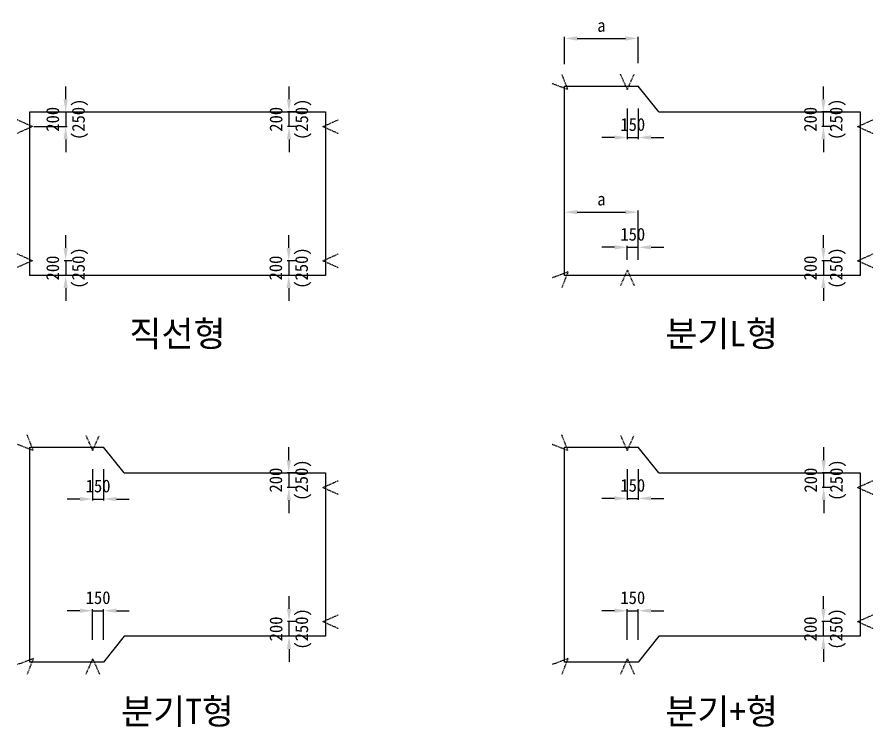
# Model space of a CAD drawing. Header units: millimetres. Extents: x -354 to 24098, y -15246 to 222.
# Drawn here: x 12389 to 24098, y -15246 to -5535 of the extents above; entities that cross this region are included whole.
import ezdxf
from ezdxf.enums import TextEntityAlignment as Align

# ---------------------------------------------------------------- set-up
doc = ezdxf.new("R2010")
doc.units = ezdxf.units.MM
doc.header["$LTSCALE"] = 100
doc.linetypes.add('HIDDEN2', pattern=[0.1875, 0.125, -0.0625])
for name, color, linetype in [('TN-DIMS', 1, 'Continuous'), ('TN-STEL', 4, 'Continuous'), ('TN-TEX1', 6, 'Continuous')]:
    doc.layers.add(name, color=color, linetype=linetype)
doc.styles.add('D', font='GulimChe.ttf')
doc.dimstyles.new('D', dxfattribs={"dimtxt": 2.5, "dimasz": 2.5, "dimexe": 1.25, "dimexo": 2, "dimgap": 1, "dimtad": 1, "dimdec": 0, "dimtxsty": 'D', "dimcen": 2.5, "dimclrd": 1, "dimclre": 1, "dimclrt": 7, "dimadec": 0, "dimazin": 0, "dimtfac": 1, "dimtdec": 0, "dimtmove": 0, "dimatfit": 3, "dimfxl": 0, "dimarcsym": 0})

# ---------------------------------------------------------------- blocks, each defined once
blk = doc.blocks.new('*D51')
at = {"layer": 'DEFPOINTS', "color": 0}
for p in [(12562, -6833), (12597, -7033), (13053, -7033)]:
    blk.add_point(p, dxfattribs=at)
at = {"layer": 'TN-DIMS', "color": 1, "lineweight": -2}
for p, q in [((13053, -6658), (13053, -6483)), ((12583, -6833), (13074, -6833)), ((13053, -6833), (13053, -7033)), ((12618, -7033), (13074, -7033)), ((13053, -7208), (13053, -7383))]:
    blk.add_line(p, q, dxfattribs=at)
at = {"layer": 'TN-DIMS', "color": 1}
for points in [[(13024, -6658), (13082, -6658), (13053, -6833)], [(13024, -7208), (13082, -7208), (13053, -7033)]]:
    blk.add_solid(points, dxfattribs=at)
at = {"layer": 'TN-DIMS', "color": 3, "char_height": 175, "attachment_point": 5, "rotation": 90, "style": 'D'}
for s, insert in [('200', (12876, -6933)), ('(250)', (13250, -6933))]:
    blk.add_mtext(s, dxfattribs=dict(at, insert=insert))
blk = doc.blocks.new('*D58')
at = {"layer": 'DEFPOINTS', "color": 0}
for p in [(13159, -8868), (13053, -9068), (13159, -9068)]:
    blk.add_point(p, dxfattribs=at)
at = {"layer": 'TN-DIMS', "color": 1, "lineweight": -2}
for p, q in [((13053, -8693), (13053, -8518)), ((13138, -8868), (13032, -8868)), ((13053, -8868), (13053, -9068)), ((13138, -9068), (13032, -9068)), ((13053, -9243), (13053, -9418))]:
    blk.add_line(p, q, dxfattribs=at)
at = {"layer": 'TN-DIMS', "color": 1}
for points in [[(13024, -8693), (13082, -8693), (13053, -8868)], [(13024, -9243), (13082, -9243), (13053, -9068)]]:
    blk.add_solid(points, dxfattribs=at)
at = {"layer": 'TN-DIMS', "color": 3, "char_height": 175, "attachment_point": 5, "rotation": 90, "style": 'D'}
for s, insert in [('(250)', (13250, -8968)), ('200', (12876, -8968))]:
    blk.add_mtext(s, dxfattribs=dict(at, insert=insert))
blk = doc.blocks.new('*D59')
at = {"layer": 'DEFPOINTS', "color": 0}
for p in [(16243, -8868), (16105, -9068), (16243, -9068)]:
    blk.add_point(p, dxfattribs=at)
at = {"layer": 'TN-DIMS', "color": 1, "lineweight": -2}
for p, q in [((16105, -8693), (16105, -8518)), ((16222, -8868), (16084, -8868)), ((16105, -8868), (16105, -9068)), ((16222, -9068), (16084, -9068)), ((16105, -9243), (16105, -9418))]:
    blk.add_line(p, q, dxfattribs=at)
at = {"layer": 'TN-DIMS', "color": 1}
for points in [[(16076, -8693), (16134, -8693), (16105, -8868)], [(16076, -9243), (16134, -9243), (16105, -9068)]]:
    blk.add_solid(points, dxfattribs=at)
at = {"layer": 'TN-DIMS', "color": 3, "char_height": 175, "attachment_point": 5, "rotation": 90, "style": 'D'}
for s, insert in [('(250)', (16303, -8968)), ('200', (15928, -8968))]:
    blk.add_mtext(s, dxfattribs=dict(at, insert=insert))
blk = doc.blocks.new('*D60')
at = {"layer": 'DEFPOINTS', "color": 0}
for p in [(16109, -6833), (16243, -6833), (16243, -7033)]:
    blk.add_point(p, dxfattribs=at)
at = {"layer": 'TN-DIMS', "color": 1, "lineweight": -2}
for p, q in [((16109, -6658), (16109, -6483)), ((16222, -6833), (16088, -6833)), ((16109, -7033), (16109, -6833)), ((16222, -7033), (16088, -7033)), ((16109, -7208), (16109, -7383))]:
    blk.add_line(p, q, dxfattribs=at)
at = {"layer": 'TN-DIMS', "color": 1}
for points in [[(16080, -6658), (16138, -6658), (16109, -6833)], [(16080, -7208), (16138, -7208), (16109, -7033)]]:
    blk.add_solid(points, dxfattribs=at)
at = {"layer": 'TN-DIMS', "color": 3, "char_height": 175, "attachment_point": 5, "rotation": 90, "style": 'D'}
for s, insert in [('200', (15932, -6933)), ('(250)', (16306, -6933))]:
    blk.add_mtext(s, dxfattribs=dict(at, insert=insert))
blk = doc.blocks.new('*D61')
at = {"layer": 'DEFPOINTS', "color": 0}
for p in [(13422, -11700), (13572, -11700), (13572, -12129)]:
    blk.add_point(p, dxfattribs=at)
at = {"layer": 'TN-DIMS', "color": 1, "lineweight": -2}
for p, q in [((13422, -11721), (13422, -12150)), ((13572, -11721), (13572, -12150)), ((13247, -12129), (13072, -12129)), ((13422, -12129), (13572, -12129)), ((13747, -12129), (13922, -12129))]:
    blk.add_line(p, q, dxfattribs=at)
at = {"layer": 'TN-DIMS', "color": 1}
for points in [[(13247, -12099), (13247, -12158), (13422, -12129)], [(13747, -12099), (13747, -12158), (13572, -12129)]]:
    blk.add_solid(points, dxfattribs=at)
at = {"layer": 'TN-DIMS', "color": 3, "insert": (13497, -11951), "char_height": 175, "attachment_point": 5, "style": 'D'}
blk.add_mtext('150', dxfattribs=at)
blk = doc.blocks.new('*D62')
at = {"layer": 'DEFPOINTS', "color": 0}
for p in [(13572, -13657), (13422, -14076), (13572, -14076)]:
    blk.add_point(p, dxfattribs=at)
at = {"layer": 'TN-DIMS', "color": 1, "lineweight": -2}
for p, q in [((13247, -13657), (13072, -13657)), ((13422, -14055), (13422, -13636)), ((13422, -13657), (13572, -13657)), ((13572, -14055), (13572, -13636)), ((13747, -13657), (13922, -13657))]:
    blk.add_line(p, q, dxfattribs=at)
at = {"layer": 'TN-DIMS', "color": 1}
for points in [[(13247, -13627), (13247, -13686), (13422, -13657)], [(13747, -13627), (13747, -13686), (13572, -13657)]]:
    blk.add_solid(points, dxfattribs=at)
at = {"layer": 'TN-DIMS', "color": 3, "insert": (13497, -13479), "char_height": 175, "attachment_point": 5, "style": 'D'}
blk.add_mtext('150', dxfattribs=at)
blk = doc.blocks.new('*D63')
at = {"layer": 'DEFPOINTS', "color": 0}
for p in [(16109, -13806), (16243, -13806), (16244, -14006)]:
    blk.add_point(p, dxfattribs=at)
at = {"layer": 'TN-DIMS', "color": 1, "lineweight": -2}
for p, q in [((16109, -13631), (16109, -13456)), ((16222, -13806), (16088, -13806)), ((16109, -14006), (16109, -13806)), ((16223, -14006), (16088, -14006)), ((16109, -14181), (16109, -14356))]:
    blk.add_line(p, q, dxfattribs=at)
at = {"layer": 'TN-DIMS', "color": 1}
for points in [[(16080, -13631), (16138, -13631), (16109, -13806)], [(16080, -14181), (16138, -14181), (16109, -14006)]]:
    blk.add_solid(points, dxfattribs=at)
at = {"layer": 'TN-DIMS', "color": 3, "char_height": 175, "attachment_point": 5, "rotation": 90, "style": 'D'}
for s, insert in [('(250)', (16306, -13906)), ('200', (15932, -13906))]:
    blk.add_mtext(s, dxfattribs=dict(at, insert=insert))
blk = doc.blocks.new('*D64')
at = {"layer": 'DEFPOINTS', "color": 0}
for p in [(16244, -11770), (16106, -11970), (16244, -11970)]:
    blk.add_point(p, dxfattribs=at)
at = {"layer": 'TN-DIMS', "color": 1, "lineweight": -2}
for p, q in [((16106, -11595), (16106, -11420)), ((16223, -11770), (16085, -11770)), ((16106, -11770), (16106, -11970)), ((16223, -11970), (16085, -11970)), ((16106, -12145), (16106, -12320))]:
    blk.add_line(p, q, dxfattribs=at)
at = {"layer": 'TN-DIMS', "color": 1}
for points in [[(16077, -11595), (16135, -11595), (16106, -11770)], [(16077, -12145), (16135, -12145), (16106, -11970)]]:
    blk.add_solid(points, dxfattribs=at)
at = {"layer": 'TN-DIMS', "color": 3, "char_height": 175, "attachment_point": 5, "rotation": 90, "style": 'D'}
for s, insert in [('(250)', (16303, -11870)), ('200', (15929, -11870))]:
    blk.add_mtext(s, dxfattribs=dict(at, insert=insert))
blk = doc.blocks.new('*D65')
at = {"layer": 'DEFPOINTS', "color": 0}
for p in [(20888, -5827), (19878, -6198), (20888, -6187)]:
    blk.add_point(p, dxfattribs=at)
at = {"layer": 'TN-DIMS', "color": 1, "lineweight": -2}
for p, q in [((19878, -6177), (19878, -5806)), ((20053, -5827), (20713, -5827)), ((20888, -6166), (20888, -5806))]:
    blk.add_line(p, q, dxfattribs=at)
at = {"layer": 'TN-DIMS', "color": 1}
for points in [[(20053, -5797), (20053, -5856), (19878, -5827)], [(20713, -5797), (20713, -5856), (20888, -5827)]]:
    blk.add_solid(points, dxfattribs=at)
at = {"layer": 'TN-DIMS', "color": 3, "insert": (20383, -5650), "char_height": 175, "attachment_point": 5, "style": 'D'}
blk.add_mtext('a', dxfattribs=at)
blk = doc.blocks.new('*D66')
at = {"layer": 'DEFPOINTS', "color": 0}
for p in [(20738, -6762), (20888, -6762), (20888, -7182)]:
    blk.add_point(p, dxfattribs=at)
at = {"layer": 'TN-DIMS', "color": 1, "lineweight": -2}
for p, q in [((20738, -6783), (20738, -7203)), ((20888, -6783), (20888, -7203)), ((20563, -7182), (20388, -7182)), ((20738, -7182), (20888, -7182)), ((21063, -7182), (21238, -7182))]:
    blk.add_line(p, q, dxfattribs=at)
at = {"layer": 'TN-DIMS', "color": 1}
for points in [[(20563, -7153), (20563, -7211), (20738, -7182)], [(21063, -7153), (21063, -7211), (20888, -7182)]]:
    blk.add_solid(points, dxfattribs=at)
at = {"layer": 'TN-DIMS', "color": 3, "insert": (20813, -7005), "char_height": 175, "attachment_point": 5, "style": 'D'}
blk.add_mtext('150', dxfattribs=at)
blk = doc.blocks.new('*D67')
at = {"layer": 'DEFPOINTS', "color": 0}
for p in [(20888, -8203), (19878, -8786), (20888, -8786)]:
    blk.add_point(p, dxfattribs=at)
at = {"layer": 'TN-DIMS', "color": 1, "lineweight": -2}
for p, q in [((19878, -8765), (19878, -8182)), ((20888, -8765), (20888, -8182)), ((20053, -8203), (20713, -8203))]:
    blk.add_line(p, q, dxfattribs=at)
at = {"layer": 'TN-DIMS', "color": 1}
for points in [[(20053, -8174), (20053, -8232), (19878, -8203)], [(20713, -8174), (20713, -8232), (20888, -8203)]]:
    blk.add_solid(points, dxfattribs=at)
at = {"layer": 'TN-DIMS', "color": 3, "insert": (20383, -8026), "char_height": 175, "attachment_point": 5, "style": 'D'}
blk.add_mtext('a', dxfattribs=at)
blk = doc.blocks.new('*D68')
at = {"layer": 'DEFPOINTS', "color": 0}
for p in [(20888, -8684), (20738, -8875), (20888, -8875)]:
    blk.add_point(p, dxfattribs=at)
at = {"layer": 'TN-DIMS', "color": 1, "lineweight": -2}
for p, q in [((20738, -8854), (20738, -8663)), ((20888, -8854), (20888, -8663)), ((20563, -8684), (20388, -8684)), ((20738, -8684), (20888, -8684)), ((21063, -8684), (21238, -8684))]:
    blk.add_line(p, q, dxfattribs=at)
at = {"layer": 'TN-DIMS', "color": 1}
for points in [[(20563, -8655), (20563, -8714), (20738, -8684)], [(21063, -8655), (21063, -8714), (20888, -8684)]]:
    blk.add_solid(points, dxfattribs=at)
at = {"layer": 'TN-DIMS', "color": 3, "insert": (20813, -8507), "char_height": 175, "attachment_point": 5, "style": 'D'}
blk.add_mtext('150', dxfattribs=at)
blk = doc.blocks.new('*D69')
at = {"layer": 'DEFPOINTS', "color": 0}
for p in [(23559, -8868), (23421, -9068), (23560, -9068)]:
    blk.add_point(p, dxfattribs=at)
at = {"layer": 'TN-DIMS', "color": 1, "lineweight": -2}
for p, q in [((23421, -8693), (23421, -8518)), ((23538, -8868), (23400, -8868)), ((23421, -8868), (23421, -9068)), ((23539, -9068), (23400, -9068)), ((23421, -9243), (23421, -9418))]:
    blk.add_line(p, q, dxfattribs=at)
at = {"layer": 'TN-DIMS', "color": 1}
for points in [[(23392, -8693), (23450, -8693), (23421, -8868)], [(23392, -9243), (23450, -9243), (23421, -9068)]]:
    blk.add_solid(points, dxfattribs=at)
at = {"layer": 'TN-DIMS', "color": 3, "char_height": 175, "attachment_point": 5, "rotation": 90, "style": 'D'}
for s, insert in [('(250)', (23618, -8968)), ('200', (23244, -8968))]:
    blk.add_mtext(s, dxfattribs=dict(at, insert=insert))
blk = doc.blocks.new('*D70')
at = {"layer": 'DEFPOINTS', "color": 0}
for p in [(23421, -6833), (23559, -6833), (23559, -7033)]:
    blk.add_point(p, dxfattribs=at)
at = {"layer": 'TN-DIMS', "color": 1, "lineweight": -2}
for p, q in [((23421, -6658), (23421, -6483)), ((23538, -6833), (23400, -6833)), ((23421, -7033), (23421, -6833)), ((23538, -7033), (23400, -7033)), ((23421, -7208), (23421, -7383))]:
    blk.add_line(p, q, dxfattribs=at)
at = {"layer": 'TN-DIMS', "color": 1}
for points in [[(23392, -6658), (23450, -6658), (23421, -6833)], [(23392, -7208), (23450, -7208), (23421, -7033)]]:
    blk.add_solid(points, dxfattribs=at)
at = {"layer": 'TN-DIMS', "color": 3, "char_height": 175, "attachment_point": 5, "rotation": 90, "style": 'D'}
for s, insert in [('200', (23244, -6933)), ('(250)', (23618, -6933))]:
    blk.add_mtext(s, dxfattribs=dict(at, insert=insert))
blk = doc.blocks.new('*D71')
at = {"layer": 'DEFPOINTS', "color": 0}
for p in [(20738, -11700), (20888, -11700), (20888, -12120)]:
    blk.add_point(p, dxfattribs=at)
at = {"layer": 'TN-DIMS', "color": 1, "lineweight": -2}
for p, q in [((20738, -11721), (20738, -12141)), ((20888, -11721), (20888, -12141)), ((20563, -12120), (20388, -12120)), ((20738, -12120), (20888, -12120)), ((21063, -12120), (21238, -12120))]:
    blk.add_line(p, q, dxfattribs=at)
at = {"layer": 'TN-DIMS', "color": 1}
for points in [[(20563, -12091), (20563, -12149), (20738, -12120)], [(21063, -12091), (21063, -12149), (20888, -12120)]]:
    blk.add_solid(points, dxfattribs=at)
at = {"layer": 'TN-DIMS', "color": 3, "insert": (20813, -11942), "char_height": 175, "attachment_point": 5, "style": 'D'}
blk.add_mtext('150', dxfattribs=at)
blk = doc.blocks.new('*D72')
at = {"layer": 'DEFPOINTS', "color": 0}
for p in [(20888, -13657), (20738, -14076), (20888, -14076)]:
    blk.add_point(p, dxfattribs=at)
at = {"layer": 'TN-DIMS', "color": 1, "lineweight": -2}
for p, q in [((20563, -13657), (20388, -13657)), ((20738, -14055), (20738, -13636)), ((20738, -13657), (20888, -13657)), ((20888, -14055), (20888, -13636)), ((21063, -13657), (21238, -13657))]:
    blk.add_line(p, q, dxfattribs=at)
at = {"layer": 'TN-DIMS', "color": 1}
for points in [[(20563, -13627), (20563, -13686), (20738, -13657)], [(21063, -13627), (21063, -13686), (20888, -13657)]]:
    blk.add_solid(points, dxfattribs=at)
at = {"layer": 'TN-DIMS', "color": 3, "insert": (20813, -13479), "char_height": 175, "attachment_point": 5, "style": 'D'}
blk.add_mtext('150', dxfattribs=at)
blk = doc.blocks.new('*D73')
at = {"layer": 'DEFPOINTS', "color": 0}
for p in [(23421, -13806), (23559, -13806), (23560, -14006)]:
    blk.add_point(p, dxfattribs=at)
at = {"layer": 'TN-DIMS', "color": 1, "lineweight": -2}
for p, q in [((23421, -13631), (23421, -13456)), ((23538, -13806), (23400, -13806)), ((23421, -14006), (23421, -13806)), ((23539, -14006), (23400, -14006)), ((23421, -14181), (23421, -14356))]:
    blk.add_line(p, q, dxfattribs=at)
at = {"layer": 'TN-DIMS', "color": 1}
for points in [[(23392, -13631), (23450, -13631), (23421, -13806)], [(23392, -14181), (23450, -14181), (23421, -14006)]]:
    blk.add_solid(points, dxfattribs=at)
at = {"layer": 'TN-DIMS', "color": 3, "char_height": 175, "attachment_point": 5, "rotation": 90, "style": 'D'}
for s, insert in [('(250)', (23618, -13906)), ('200', (23244, -13906))]:
    blk.add_mtext(s, dxfattribs=dict(at, insert=insert))
blk = doc.blocks.new('*D74')
at = {"layer": 'DEFPOINTS', "color": 0}
for p in [(23425, -11770), (23559, -11770), (23559, -11970)]:
    blk.add_point(p, dxfattribs=at)
at = {"layer": 'TN-DIMS', "color": 1, "lineweight": -2}
for p, q in [((23425, -11595), (23425, -11420)), ((23538, -11770), (23404, -11770)), ((23425, -11970), (23425, -11770)), ((23538, -11970), (23404, -11970)), ((23425, -12145), (23425, -12320))]:
    blk.add_line(p, q, dxfattribs=at)
at = {"layer": 'TN-DIMS', "color": 1}
for points in [[(23396, -11595), (23454, -11595), (23425, -11770)], [(23396, -12145), (23454, -12145), (23425, -11970)]]:
    blk.add_solid(points, dxfattribs=at)
at = {"layer": 'TN-DIMS', "color": 3, "char_height": 175, "attachment_point": 5, "rotation": 90, "style": 'D'}
for s, insert in [('(250)', (23622, -11870)), ('200', (23248, -11870))]:
    blk.add_mtext(s, dxfattribs=dict(at, insert=insert))

msp = doc.modelspace()

# ---------------------------------------------------------------- linework, layer by layer
at = {"layer": 'TN-STEL', "linetype": 'HIDDEN2'}
for p, q in [((19924.93, -6526.88), (19842.84, -6313.59)), ((20738.36, -6524.73), (20645.59, -6315.87)), ((20738.36, -6524.73), (20831.14, -6315.87)), ((19924.93, -6526.88), (19711.63, -6444.8)), ((12597.43, -7032.77), (12388.57, -6939.99)), ((16573.49, -7032.77), (16782.35, -6939.99)), ((23889.42, -7032.77), (24098.28, -6939.99)), ((12597.43, -7032.77), (12388.57, -7125.54)), ((16573.49, -7032.77), (16782.35, -7125.54)), ((23889.42, -7032.77), (24098.28, -7125.54)), ((12597.43, -8868.05), (12388.57, -8775.27)), ((16573.49, -8868.05), (16782.35, -8775.27)), ((23889.42, -8868.05), (24098.28, -8775.27)), ((12597.43, -8868.05), (12388.57, -8960.83)), ((16573.49, -8868.05), (16782.35, -8960.83)), ((23889.42, -8868.05), (24098.28, -8960.83)), ((20738.36, -8997.47), (20645.59, -9206.33)), ((20738.36, -8997.47), (20831.14, -9206.33)), ((19924.93, -9020.99), (19711.63, -9103.08)), ((19924.93, -9020.99), (19842.84, -9234.29)), ((12609, -11464.59), (12526.91, -11251.3)), ((13422.44, -11462.44), (13329.66, -11253.57)), ((13422.44, -11462.44), (13515.21, -11253.57)), ((19924.93, -11464.59), (19842.84, -11251.3)), ((20738.36, -11462.44), (20645.59, -11253.57)), ((20738.36, -11462.44), (20831.14, -11253.57)), ((12609, -11464.59), (12395.71, -11382.51)), ((19924.93, -11464.59), (19711.63, -11382.51)), ((16573.49, -11970.47), (16782.35, -11877.69)), ((23889.42, -11970.47), (24098.28, -11877.69)), ((16573.49, -11970.47), (16782.35, -12063.25)), ((23889.42, -11970.47), (24098.28, -12063.25)), ((16573.49, -13805.76), (16782.35, -13712.98)), ((16573.49, -13805.76), (16782.35, -13898.54)), ((23889.42, -13805.76), (24098.28, -13712.98)), ((23889.42, -13805.76), (24098.28, -13898.54)), ((12609, -14311.64), (12395.71, -14393.72)), ((12609, -14311.64), (12526.91, -14524.93)), ((13422.44, -14313.8), (13329.66, -14522.66)), ((13422.44, -14313.8), (13515.21, -14522.66)), ((19924.93, -14311.64), (19711.63, -14393.72)), ((19924.93, -14311.64), (19842.84, -14524.93)), ((20738.36, -14313.8), (20645.59, -14522.66)), ((20738.36, -14313.8), (20831.14, -14522.66))]:
    msp.add_line(p, q, dxfattribs=at)
at = {"layer": 'TN-STEL'}
for p, q in [((21168.74, -6832.77), (20888.05, -6479.83)), ((13852.81, -11770.47), (13572.13, -11417.53)), ((21168.74, -11770.47), (20888.05, -11417.53)), ((13852.81, -14005.76), (13572.13, -14358.7)), ((21168.74, -14005.76), (20888.05, -14358.7))]:
    msp.add_line(p, q, dxfattribs=at)
for points in [[(19877.87, -9068.05), (19877.87, -6479.83), (20888.05, -6479.83)], [(21168.74, -6832.77), (23924.91, -6832.77), (23924.91, -9068.05), (19877.87, -9068.05)], [(12561.94, -14358.7), (12561.94, -11417.53), (13572.13, -11417.53)], [(19877.87, -14358.7), (19877.87, -11417.53), (20888.05, -11417.53)], [(13852.81, -11770.47), (16608.98, -11770.47), (16608.98, -14005.76), (13852.81, -14005.76)], [(21168.74, -11770.47), (23924.91, -11770.47), (23924.91, -14005.76), (21168.74, -14005.76)], [(13572.13, -14358.7), (12561.94, -14358.7)], [(20888.05, -14358.7), (19877.87, -14358.7)]]:
    msp.add_lwpolyline(points, dxfattribs=at)
msp.add_lwpolyline([(12561.94, -9068.05), (12561.94, -6832.77), (16608.98, -6832.77), (16608.98, -9068.05)], close=True, dxfattribs=at)

# ---------------------------------------------------------------- texts
at = {"layer": 'TN-TEX1', "style": 'D'}
for s, p in [('직선형', (14582.71, -10041.37)), ('분기L형', (22029.13, -10041.37)), ('분기T형', (14582.71, -15209)), ('분기+형', (22029.13, -15209))]:
    msp.add_text(s, height=350, dxfattribs=at).set_placement(p, align=Align.CENTER)

# ---------------------------------------------------------------- dimensions: what is measured, and where the dimension line sits
at = {"layer": 'TN-DIMS'}
for base, p1, p2, picture, middle in [((20888.05, -5826.62), (19877.87, -6198.14), (20888.05, -6186.59), '*D65', (20382.96, -5649.64)), ((20888.05, -8202.95), (19877.87, -8785.7), (20888.05, -8785.7), '*D67', (20382.96, -8025.97))]:
    dim = msp.add_linear_dim(base=base, p1=p1, p2=p2, text='a', dimstyle='D', override={"dimscale": 70, "dimexe": 0.3, "dimexo": 0.3, "dimgap": 1.25, "dimlunit": 6, "dimclrt": 3, "dimtix": 1, "dimtmove": 2}, dxfattribs=at)
    dim.commit()
    dim.dimension.update_dxf_attribs({"geometry": picture, "text_midpoint": middle})
for base, p1, p2, picture, middle in [((13052.67, -7032.77), (12561.94, -6832.77), (12597.43, -7032.77), '*D51', (13052.67, -6932.77)), ((16108.77, -6832.77), (16242.84, -7032.77), (16242.84, -6832.77), '*D60', (16108.77, -6932.77)), ((23420.97, -6832.77), (23558.77, -7032.77), (23558.77, -6832.77), '*D70', (23420.97, -6932.77)), ((13052.67, -9068.05), (13158.55, -8868.05), (13158.55, -9068.05), '*D58', (13052.67, -8968.05)), ((16105.04, -9068.05), (16242.84, -8868.05), (16242.84, -9068.05), '*D59', (16105.04, -8968.05)), ((23420.97, -9068.05), (23558.77, -8868.05), (23559.84, -9068.05), '*D69', (23420.97, -8968.05)), ((16106, -11970.47), (16243.92, -11770.47), (16243.92, -11970.47), '*D64', (16106, -11870.47)), ((23424.7, -11770.47), (23558.77, -11970.47), (23558.77, -11770.47), '*D74', (23424.7, -11870.47)), ((16108.77, -13805.76), (16243.92, -14005.76), (16242.84, -13805.76), '*D63', (16108.77, -13905.76)), ((23420.97, -13805.76), (23559.84, -14005.76), (23558.77, -13805.76), '*D73', (23420.97, -13905.76))]:
    dim = msp.add_linear_dim(base=base, p1=p1, p2=p2, angle=90, text='<>\\X(250)', dimstyle='D', override={"dimscale": 70, "dimexe": 0.3, "dimexo": 0.3, "dimgap": 1.25, "dimlunit": 6, "dimclrt": 3, "dimtix": 1, "dimtmove": 2}, dxfattribs=at)
    dim.commit()
    dim.dimension.update_dxf_attribs({"geometry": picture, "text_midpoint": middle})
for base, p1, p2, picture, middle in [((20888.05, -7182), (20738.36, -6762.18), (20888.05, -6762.18), '*D66', (20813.21, -7004.67)), ((20888.05, -8684.4), (20738.36, -8874.75), (20888.05, -8874.75), '*D68', (20813.21, -8507.07)), ((13572.13, -12128.53), (13422.44, -11699.89), (13572.13, -11699.89), '*D61', (13497.28, -11951.21)), ((20888.05, -12119.71), (20738.36, -11699.89), (20888.05, -11699.89), '*D71', (20813.21, -11942.38)), ((13572.13, -13656.52), (13422.44, -14076.35), (13572.13, -14076.35), '*D62', (13497.28, -13479.2)), ((20888.05, -13656.52), (20738.36, -14076.35), (20888.05, -14076.35), '*D72', (20813.21, -13479.2))]:
    dim = msp.add_linear_dim(base=base, p1=p1, p2=p2, dimstyle='D', override={"dimscale": 70, "dimexe": 0.3, "dimexo": 0.3, "dimgap": 1.25, "dimlunit": 6, "dimclrt": 3, "dimtix": 1, "dimtmove": 2}, dxfattribs=at)
    dim.commit()
    dim.dimension.update_dxf_attribs({"geometry": picture, "text_midpoint": middle})

doc.saveas('drawing.dxf')
